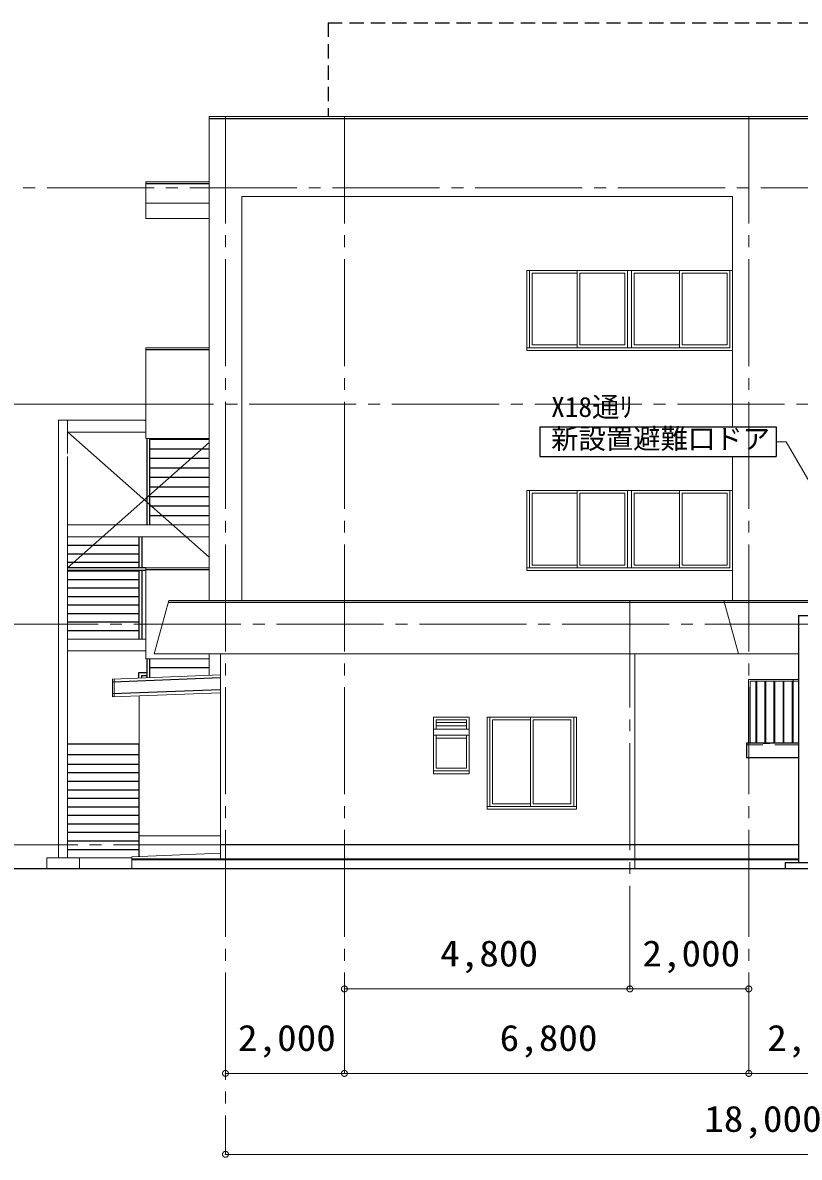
# Model space of a CAD drawing. Units: millimetres at full size, sheet at 1:200; details may follow other scales. Extents: x -55340 to 55340, y -38040 to 38040.
# Drawn here: x -39902 to -26843, y -21733 to -2653 of the extents above; entities that cross this region are included whole.
import ezdxf
from ezdxf.enums import TextEntityAlignment as Align

# ---------------------------------------------------------------- set-up
doc = ezdxf.new("R2010")
doc.units = ezdxf.units.MM
doc.header["$LTSCALE"] = 200
doc.header["$PDMODE"] = 32
doc.header["$PDSIZE"] = 100
for name, pattern in [('CHAIN2', [12, 9, -1, 1, -1]), ('DASHED1', [1.8, 1.2, -0.6]), ('DASHED2', [3, 2, -1])]:
    doc.linetypes.add(name, pattern=pattern)
for name, color, linetype, lineweight in [('0-1_通り芯', 3, 'Continuous', 18), ('0-2_躯体', 3, 'Continuous', 18), ('0-3_外壁', 2, 'DASHED1', 25), ('0-4_仕上', 7, 'Continuous', 18), ('0-5_建具(ｻｯｼ)', 4, 'Continuous', 9), ('0-A_寸法', 4, 'CHAIN2', 9)]:
    doc.layers.add(name, color=color, linetype=linetype, lineweight=lineweight)
doc.styles.add('ＭＳ ゴシック', font='')
doc.styles.get('ＭＳ ゴシック').set_extended_font_data('MS Gothic')

msp = doc.modelspace()

# ---------------------------------------------------------------- linework, layer by layer
at = {"layer": '0-1_通り芯', "color": 4, "linetype": 'CHAIN2', "lineweight": 9}
for p, q in [((-34492.3, -4228), (-34492.3, -20321.9)), ((-27692.3, -4228), (-27692.3, -20321.9))]:
    msp.add_line(p, q, dxfattribs=at)
at = {"layer": '0-2_躯体', "color": 6, "linetype": 'DASHED1', "lineweight": 25}
for q in [(-34767.3, -4228), (-25767.3, -2653)]:
    msp.add_line((-34767.3, -2653), q, dxfattribs=at)
at = {"layer": '0-2_躯体'}
for p, q in [((-36767.3, -4228), (-36767.3, -12368)), ((-24807.3, -4228), (-36767.3, -4228)), ((-37832.3, -5328), (-37832.3, -5948)), ((-36767.3, -5328), (-37832.3, -5328)), ((-36217.3, -5578), (-27967.3, -5578)), ((-36217.3, -5578), (-36217.3, -12368)), ((-27967.3, -5578), (-27967.3, -9447)), ((-36767.3, -5948), (-37832.3, -5948)), ((-37832.3, -8118), (-37832.3, -9648)), ((-36767.3, -8118), (-37832.3, -8118)), ((-39297.3, -9337.6), (-39297.3, -16698)), ((-39297.3, -9337.6), (-37832.3, -9337.6)), ((-39147.2, -9898), (-39147.2, -9337.6)), ((-39140.2, -9537.6), (-37832.3, -9537.6)), ((-36767.3, -9648), (-37832.3, -9648)), ((-39147.2, -16698), (-39147.2, -9948)), ((-27967.3, -9957.1), (-27967.3, -12368)), ((-39147.2, -11098), (-36767.3, -11098)), ((-39147.2, -11298), (-36767.3, -11298)), ((-36767.3, -11818), (-37832.3, -11818)), ((-37832.3, -11818), (-37832.3, -13348)), ((-37692.3, -13268), (-37442.3, -12368)), ((-37442.3, -12368), (-24307.1, -12368)), ((-28115.1, -12368), (-27865.1, -13268)), ((-39147.2, -13017.6), (-37832.3, -13017.6)), ((-39147.2, -13217.6), (-37832.3, -13217.6)), ((-36767.3, -13348), (-37832.3, -13348)), ((-37692.3, -13268), (-26854.3, -13268)), ((-36767.3, -13268), (-36767.3, -13628)), ((-36577.3, -13268), (-36577.3, -16728)), ((-29607.3, -13268), (-29607.3, -16878)), ((-36577.3, -13620.7), (-38392.3, -13690.5)), ((-38392.3, -13690.5), (-38392.3, -13990.7)), ((-38362.3, -13690.5), (-38362.3, -13990.7)), ((-36577.3, -13920.9), (-38392.3, -13990.7)), ((-37942.3, -13973.4), (-37942.3, -16673.2)), ((-37942.3, -16328), (-36577.3, -16328)), ((-39497.2, -16698), (-39497.2, -16878)), ((-38067.3, -16698), (-39497.2, -16698)), ((-38947.3, -16698), (-38947.3, -16878)), ((-36577.3, -16620.7), (-38067.3, -16678)), ((-38067.3, -16678), (-38067.3, -16878)), ((-26857.2, -16728), (-38067.3, -16728))]:
    msp.add_line(p, q, dxfattribs=at)
at = {"layer": '0-2_躯体', "color": 6, "lineweight": 25}
for p, q in [((-36767.3, -4263), (-24807.3, -4263)), ((-36767.3, -5363), (-37832.3, -5363)), ((-36767.3, -8153), (-37832.3, -8153)), ((-37847.3, -9337.6), (-37832.3, -9337.6)), ((-39140.2, -9537.6), (-36767.3, -11640.4)), ((-39147.2, -11817.6), (-36767.3, -9714.4)), ((-37817.3, -9648), (-37817.3, -11098)), ((-37767.3, -9648), (-37767.3, -11098)), ((-37767.3, -9657.7), (-36767.3, -9657.7)), ((-37767.3, -9817.7), (-36767.3, -9817.7)), ((-37767.3, -9977.8), (-36767.3, -9977.8)), ((-37767.3, -10137.8), (-36767.3, -10137.8)), ((-37767.3, -10297.8), (-36767.3, -10297.8)), ((-37767.3, -10457.8), (-36767.3, -10457.8)), ((-37767.3, -10617.9), (-36767.3, -10617.9)), ((-37767.3, -10777.9), (-36767.3, -10777.9)), ((-37767.3, -10937.9), (-36767.3, -10937.9)), ((-39147.2, -11440.9), (-37947.3, -11440.9)), ((-37947.3, -11298), (-37947.3, -11817.6)), ((-37897.3, -11298), (-37897.3, -11817.6)), ((-39147.2, -11584.3), (-37947.3, -11584.3)), ((-39147.2, -11727.6), (-37947.3, -11727.6)), ((-37832.3, -11817.6), (-39147.2, -11817.6)), ((-37832.3, -11867.6), (-39147.2, -11867.6)), ((-39147.2, -11870.9), (-37947.3, -11870.9)), ((-39147.2, -12014.3), (-37947.3, -12014.3)), ((-37947.3, -11867.6), (-37947.3, -13017.6)), ((-37897.3, -11867.6), (-37897.3, -13017.6)), ((-36767.3, -11853), (-37832.3, -11853)), ((-39147.2, -12157.6), (-37947.3, -12157.6)), ((-39147.2, -12300.9), (-37947.3, -12300.9)), ((-37442.3, -12398), (-24352.6, -12398)), ((-39147.2, -12444.3), (-37947.3, -12444.3)), ((-39147.2, -12587.6), (-37947.3, -12587.6)), ((-39147.2, -12730.9), (-37947.3, -12730.9)), ((-39147.2, -12874.3), (-37947.3, -12874.3)), ((-37817.3, -13348), (-37817.3, -13668.4)), ((-37767.3, -13348), (-37767.3, -13666.4)), ((-37767.3, -13497.7), (-36767.3, -13497.7)), ((-36577.3, -13670.7), (-38392.3, -13740.5)), ((-37947.3, -13578), (-37817.3, -13578)), ((-37947.3, -13673.4), (-37947.3, -13578)), ((-37897.3, -13628), (-37817.3, -13628)), ((-37897.3, -13671.4), (-37897.3, -13628)), ((-36577.3, -13870.9), (-38392.3, -13940.7)), ((-39147.2, -14778), (-37947.3, -14778)), ((-37947.3, -14778), (-37947.3, -16673.4)), ((-39147.2, -14961.3), (-37947.3, -14961.3)), ((-39147.2, -15121.3), (-37947.3, -15121.3)), ((-39147.2, -15264.6), (-37947.3, -15264.6)), ((-39147.2, -15408), (-37947.3, -15408)), ((-39147.2, -15551.3), (-37947.3, -15551.3)), ((-39147.2, -15694.6), (-37947.3, -15694.6)), ((-39147.2, -15838), (-37947.3, -15838)), ((-39147.2, -15981.3), (-37947.3, -15981.3)), ((-39147.2, -16124.6), (-37947.3, -16124.6)), ((-39147.2, -16268), (-37947.3, -16268)), ((-39147.2, -16411.3), (-37947.3, -16411.3)), ((-39147.2, -16554.6), (-37947.3, -16554.6)), ((-26857.2, -16717.1), (-38067.3, -16717.1))]:
    msp.add_line(p, q, dxfattribs=at)
at = {"layer": '0-2_躯体', "color": 2, "lineweight": 25}
for p, q in [((-31209, -9447.8), (-31209, -9950.2)), ((-31209, -9447.8), (-27234.9, -9447.8)), ((-27234.9, -9447.8), (-27234.9, -9950.2)), ((-31209, -9950.2), (-27234.9, -9950.2)), ((-26857.2, -12623), (-22082.1, -12623)), ((-26857.2, -12623), (-26857.2, -16778)), ((-26857.2, -16478), (-36577.3, -16478)), ((-27082.2, -16778), (-27082.2, -16878)), ((-27082.2, -16778), (-22982.1, -16778))]:
    msp.add_line(p, q, dxfattribs=at)
at = {"layer": '0-2_躯体', "color": 4, "lineweight": 9}
msp.add_line((-27234.9, -9699), (-27062.7, -9699), dxfattribs=at)
at = {"layer": '0-3_外壁', "linetype": 'Continuous'}
for p, q in [((-27732.1, -14768), (-27732.1, -15018)), ((-26856.8, -14768), (-27732.1, -14768)), ((-26856.8, -15018), (-27732.1, -15018))]:
    msp.add_line(p, q, dxfattribs=at)
at = {"layer": '0-4_仕上'}
for p, q in [((-27667.1, -13728), (-27667.1, -14768)), ((-26856.8, -13728), (-27667.1, -13728))]:
    msp.add_line(p, q, dxfattribs=at)
at = {"layer": '0-4_仕上', "linetype": 'DASHED2'}
msp.add_line((-26856.8, -14798), (-27736, -14798), dxfattribs=at)
at = {"layer": '0-4_仕上'}
msp.add_lwpolyline([(-26856.8, -13698), (-27697.1, -13698), (-27697.1, -14768)], dxfattribs=at)
at = {"layer": '0-5_建具(ｻｯｼ)', "color": 3, "lineweight": 18}
msp.add_line((-36767.3, -5688), (-37832.3, -5688), dxfattribs=at)
at = {"layer": '0-5_建具(ｻｯｼ)', "color": 7, "lineweight": 18}
for p, q in [((-31427.3, -6818), (-27967.3, -6818)), ((-31427.3, -6818), (-31427.3, -8163)), ((-31382.3, -6818), (-31382.3, -8118)), ((-28012.3, -6818), (-28012.3, -8118)), ((-31427.3, -8118), (-28012.3, -8118)), ((-31427.3, -8163), (-27967.3, -8163)), ((-31427.3, -10518), (-27967.3, -10518)), ((-31427.3, -10518), (-31427.3, -11863)), ((-31382.3, -10518), (-31382.3, -11818)), ((-28012.3, -10518), (-28012.3, -11818)), ((-31427.3, -11818), (-28012.3, -11818)), ((-31427.3, -11863), (-27967.3, -11863)), ((-32992.3, -14333), (-32992.3, -15283)), ((-32992.3, -14333), (-32392.3, -14333)), ((-32992.3, -14333), (-32392.3, -14333)), ((-32392.3, -14333), (-32392.3, -15283)), ((-32392.3, -14333), (-32392.3, -15233)), ((-32092.3, -14333), (-30592.3, -14333)), ((-32092.3, -14333), (-32092.3, -15878)), ((-32047.3, -14333), (-32047.3, -15833)), ((-30637.3, -14333), (-30637.3, -15833)), ((-30592.3, -14333), (-30592.3, -15878)), ((-32992.3, -15283), (-32392.3, -15283)), ((-32092.3, -15833), (-30592.3, -15833)), ((-32092.3, -15878), (-30592.3, -15878))]:
    msp.add_line(p, q, dxfattribs=at)
at = {"layer": '0-5_建具(ｻｯｼ)'}
for p, q in [((-31337.3, -6863), (-31337.3, -8073)), ((-31337.3, -6863), (-30579.8, -6863)), ((-30579.8, -6818), (-30579.8, -8118)), ((-30534.8, -6863), (-30534.8, -8073)), ((-30534.8, -6863), (-29777.3, -6863)), ((-29777.3, -6863), (-29777.3, -8073)), ((-29732.3, -6818), (-29732.3, -8118)), ((-29662.3, -6818), (-29662.3, -8118)), ((-29617.3, -6863), (-29617.3, -8073)), ((-29617.3, -6863), (-28859.8, -6863)), ((-28859.8, -6818), (-28859.8, -8118)), ((-28814.8, -6863), (-28814.8, -8073)), ((-28814.8, -6863), (-28057.3, -6863)), ((-28057.3, -6863), (-28057.3, -8073)), ((-31337.3, -8073), (-30579.8, -8073)), ((-30534.8, -8073), (-29777.3, -8073)), ((-29617.3, -8073), (-28859.8, -8073)), ((-28814.8, -8073), (-28057.3, -8073)), ((-26110.8, -11347.7), (-27062.7, -9699)), ((-31337.3, -10563), (-31337.3, -11773)), ((-31337.3, -10563), (-30579.8, -10563)), ((-30579.8, -10518), (-30579.8, -11818)), ((-30534.8, -10563), (-30534.8, -11773)), ((-30534.8, -10563), (-29777.3, -10563)), ((-29777.3, -10563), (-29777.3, -11773)), ((-29732.3, -10518), (-29732.3, -11818)), ((-29662.3, -10518), (-29662.3, -11818)), ((-29617.3, -10563), (-29617.3, -11773)), ((-29617.3, -10563), (-28859.8, -10563)), ((-28859.8, -10518), (-28859.8, -11818)), ((-28814.8, -10563), (-28814.8, -11773)), ((-28814.8, -10563), (-28057.3, -10563)), ((-28057.3, -10563), (-28057.3, -11773)), ((-31337.3, -11773), (-30579.8, -11773)), ((-30534.8, -11773), (-29777.3, -11773)), ((-29617.3, -11773), (-28859.8, -11773)), ((-28814.8, -11773), (-28057.3, -11773)), ((-27574.6, -14768), (-27574.6, -13728)), ((-27559.6, -14768), (-27559.6, -13728)), ((-27422.1, -14768), (-27422.1, -13728)), ((-27407.1, -14768), (-27407.1, -13728)), ((-27269.6, -14768), (-27269.6, -13728)), ((-27254.6, -14768), (-27254.6, -13728)), ((-27117.1, -14768), (-27117.1, -13728)), ((-27102.1, -14768), (-27102.1, -13728)), ((-26964.6, -14768), (-26964.6, -13728)), ((-26945.6, -14768), (-26945.6, -13698)), ((-32947.3, -14378), (-32437.3, -14378)), ((-32947.3, -14378), (-32947.3, -14533)), ((-32942.3, -14419.6), (-32442.3, -14419.6)), ((-32942.3, -14476.3), (-32442.3, -14476.3)), ((-32437.3, -14378), (-32437.3, -14533)), ((-32002.3, -14378), (-31364.8, -14378)), ((-32002.3, -14378), (-32002.3, -15788)), ((-31364.8, -14333), (-31364.8, -15833)), ((-31319.8, -14378), (-31319.8, -15788)), ((-31319.8, -14378), (-30682.3, -14378)), ((-30682.3, -14378), (-30682.3, -15788)), ((-32992.3, -14533), (-32392.3, -14533)), ((-32992.3, -14633), (-32392.3, -14633)), ((-32947.3, -14633), (-32947.3, -15188)), ((-32942.3, -14683), (-32442.3, -14683)), ((-32437.3, -14633), (-32437.3, -15188)), ((-32992.3, -15233), (-32392.3, -15233)), ((-32947.3, -15188), (-32437.3, -15188)), ((-32002.3, -15788), (-31364.8, -15788)), ((-31319.8, -15788), (-30682.3, -15788))]:
    msp.add_line(p, q, dxfattribs=at)
at = {"layer": '0-5_建具(ｻｯｼ)', "color": 2, "lineweight": 25}
for p, q in [((-27450.3, -14768), (-27352.8, -14768)), ((-27352.8, -14768), (-27338.2, -14768)), ((-49861, -16878), (-15536.2, -16878))]:
    msp.add_line(p, q, dxfattribs=at)
at = {"layer": '0-A_寸法'}
for p, q in [((-36492.3, -4228), (-36492.3, -21683)), ((-18492.3, -5428), (-47902.2, -5428)), ((-38364.2, -9068), (-46627.4, -9068)), ((-38492.3, -9068), (-18492.3, -9068)), ((-29692.3, -12368), (-29692.3, -18901.4)), ((-19432.3, -12768), (-46627.4, -12768)), ((-36577.3, -16478), (-46627.4, -16478))]:
    msp.add_line(p, q, dxfattribs=at)
at = {"layer": '0-A_寸法', "linetype": 'Continuous'}
msp.add_line((-36492.3, -21683), (-18492.3, -21683), dxfattribs=at)
for points in [[(-34492.3, -18901.4), (-29692.3, -18901.4), (-27692.3, -18901.4)], [(-36492.3, -20321.9), (-34492.3, -20321.9), (-27692.3, -20321.9), (-25492.3, -20321.9), (-18492.3, -20321.9)]]:
    msp.add_lwpolyline(points, dxfattribs=at)
at = {"layer": '0-A_寸法', "color": 6}
for p in [(-34492.3, -18901.4), (-29692.3, -18901.4), (-27692.3, -18901.4), (-36492.3, -20321.9), (-34492.3, -20321.9), (-27692.3, -20321.9), (-36492.3, -21683)]:
    msp.add_point(p, dxfattribs=at)

# ---------------------------------------------------------------- texts
at = {"layer": '0-2_躯体', "color": 2, "style": 'ＭＳ ゴシック'}
for s, p in [('X18通ﾘ', (-31016.2, -9384.5)), ('新設置避難口ドア', (-31016.2, -9919.2))]:
    msp.add_text(s, height=337.2, dxfattribs=at).set_placement(p, align=Align.BOTTOM_LEFT)
at = {"layer": '0-A_寸法', "color": 2, "style": 'ＭＳ ゴシック', "width": 1.1}
for s, p in [('4,800', (-32882.3, -18655.8)), ('2,000', (-29482.3, -18655.8)), ('2,000', (-36282.3, -20076.3)), ('6,800', (-31882.3, -20076.3)), ('2,200', (-27382.3, -20076.3)), ('18,000', (-28442.3, -21437.4))]:
    msp.add_text(s, height=439.9, dxfattribs=at).set_placement(p, align=Align.BOTTOM_LEFT)

doc.saveas('drawing.dxf')
